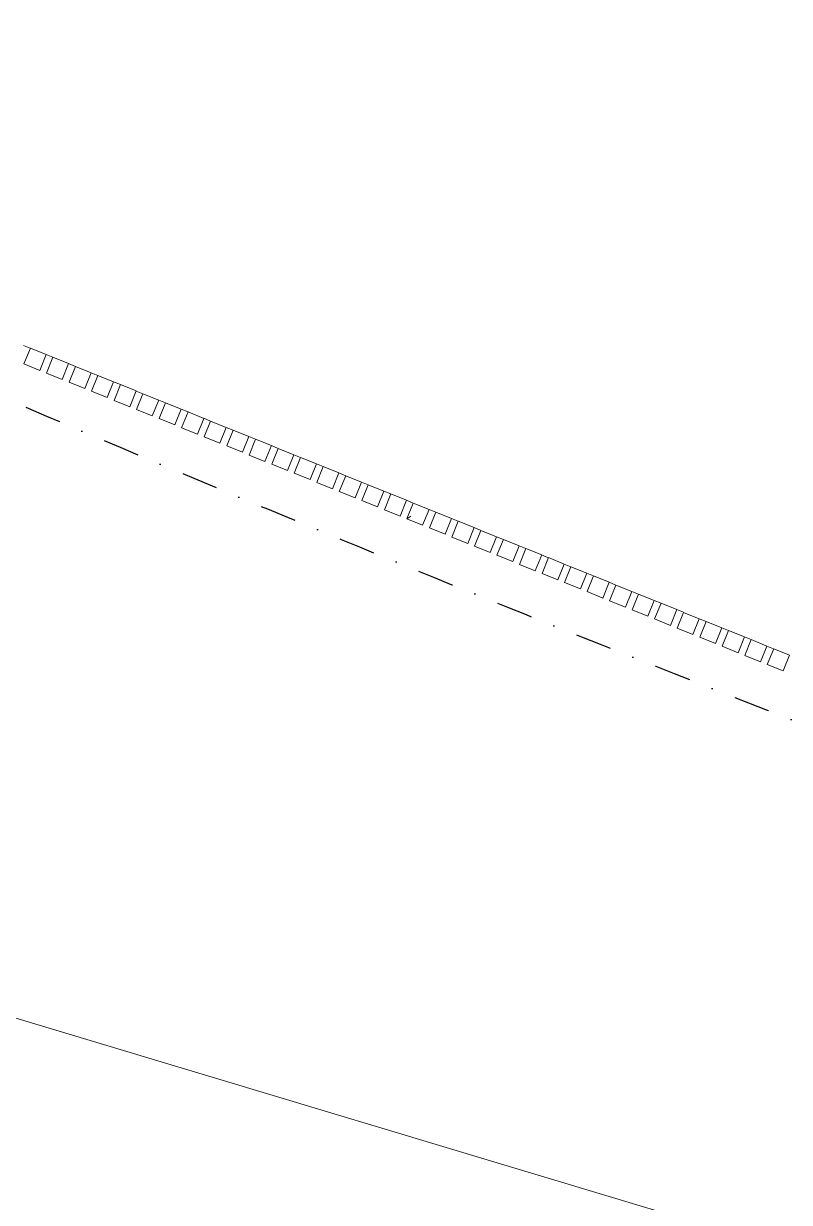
# Model space of a CAD drawing. Header units: millimetres. Extents: x -39027 to 364494, y -35256 to 94895.
# Drawn here: x 197211 to 198787, y 88041 to 90466 of the extents above; entities that cross this region are included whole.
import ezdxf

# ---------------------------------------------------------------- set-up
doc = ezdxf.new("R2010")
doc.units = ezdxf.units.MM
doc.header["$LTSCALE"] = 25
doc.linetypes.add('BG_Dash Dot 3mm', pattern=[7, 3, -2, 0, -2])
for name, color, linetype, lineweight in [('A-DETL-MBND', 4, 'Continuous', 13), ('A-GLAZ-CWMG', 3, 'Continuous', 5), ('C-PROP-LINE', 91, 'BG_Dash Dot 3mm', 25)]:
    doc.layers.add(name, color=color, linetype=linetype, lineweight=lineweight)

# ---------------------------------------------------------------- blocks, each defined once
blk = doc.blocks.new('Rectangular Mullion - 35mm Timber Batten_Black_-V269-PROPOSED ROOF PLAN')
at = {"layer": 'A-DETL-MBND', "lineweight": 5}
for p, q in [((-17.5, -17.5), (-17.5, 17.5)), ((-17.5, 17.5), (17.5, 17.5)), ((17.5, 17.5), (17.5, -17.5)), ((17.5, -17.5), (-17.5, -17.5))]:
    blk.add_line(p, q, dxfattribs=at)
blk = doc.blocks.new('Rectangular Mullion - 35mm Timber Batten_Black_-V270-PROPOSED ROOF PLAN')
at = {"layer": 'A-DETL-MBND', "lineweight": 5}
for p, q in [((-17.5, -17.5), (-17.5, 17.5)), ((-17.5, 17.5), (17.5, 17.5)), ((17.5, 17.5), (17.5, -17.5)), ((17.5, -17.5), (-17.5, -17.5))]:
    blk.add_line(p, q, dxfattribs=at)
blk = doc.blocks.new('Rectangular Mullion - 35mm Timber Batten_Black_-V271-PROPOSED ROOF PLAN')
at = {"layer": 'A-DETL-MBND', "lineweight": 5}
for p, q in [((-17.5, -17.5), (-17.5, 17.5)), ((-17.5, 17.5), (17.5, 17.5)), ((17.5, 17.5), (17.5, -17.5)), ((17.5, -17.5), (-17.5, -17.5))]:
    blk.add_line(p, q, dxfattribs=at)
blk = doc.blocks.new('Rectangular Mullion - 35mm Timber Batten_Black_-V272-PROPOSED ROOF PLAN')
at = {"layer": 'A-DETL-MBND', "lineweight": 5}
for p, q in [((-17.5, -17.5), (-17.5, 17.5)), ((-17.5, 17.5), (17.5, 17.5)), ((17.5, 17.5), (17.5, -17.5)), ((17.5, -17.5), (-17.5, -17.5))]:
    blk.add_line(p, q, dxfattribs=at)
blk = doc.blocks.new('Rectangular Mullion - 35mm Timber Batten_Black_-V273-PROPOSED ROOF PLAN')
at = {"layer": 'A-DETL-MBND', "lineweight": 5}
for p, q in [((-17.5, -17.5), (-17.5, 17.5)), ((-17.5, 17.5), (17.5, 17.5)), ((17.5, 17.5), (17.5, -17.5)), ((17.5, -17.5), (-17.5, -17.5))]:
    blk.add_line(p, q, dxfattribs=at)
blk = doc.blocks.new('Rectangular Mullion - 35mm Timber Batten_Black_-V274-PROPOSED ROOF PLAN')
at = {"layer": 'A-DETL-MBND', "lineweight": 5}
for p, q in [((-17.5, -17.5), (-17.5, 17.5)), ((-17.5, 17.5), (17.5, 17.5)), ((17.5, 17.5), (17.5, -17.5)), ((17.5, -17.5), (-17.5, -17.5))]:
    blk.add_line(p, q, dxfattribs=at)
blk = doc.blocks.new('Rectangular Mullion - 35mm Timber Batten_Black_-V275-PROPOSED ROOF PLAN')
at = {"layer": 'A-DETL-MBND', "lineweight": 5}
for p, q in [((-17.5, -17.5), (-17.5, 17.5)), ((-17.5, 17.5), (17.5, 17.5)), ((17.5, 17.5), (17.5, -17.5)), ((17.5, -17.5), (-17.5, -17.5))]:
    blk.add_line(p, q, dxfattribs=at)
blk = doc.blocks.new('Rectangular Mullion - 35mm Timber Batten_Black_-V276-PROPOSED ROOF PLAN')
at = {"layer": 'A-DETL-MBND', "lineweight": 5}
for p, q in [((-17.5, -17.5), (-17.5, 17.5)), ((-17.5, 17.5), (17.5, 17.5)), ((17.5, 17.5), (17.5, -17.5)), ((17.5, -17.5), (-17.5, -17.5))]:
    blk.add_line(p, q, dxfattribs=at)
blk = doc.blocks.new('Rectangular Mullion - 35mm Timber Batten_Black_-V277-PROPOSED ROOF PLAN')
at = {"layer": 'A-DETL-MBND', "lineweight": 5}
for p, q in [((-17.5, -17.5), (-17.5, 17.5)), ((-17.5, 17.5), (17.5, 17.5)), ((17.5, 17.5), (17.5, -17.5)), ((17.5, -17.5), (-17.5, -17.5))]:
    blk.add_line(p, q, dxfattribs=at)
blk = doc.blocks.new('Rectangular Mullion - 35mm Timber Batten_Black_-V278-PROPOSED ROOF PLAN')
at = {"layer": 'A-DETL-MBND', "lineweight": 5}
for p, q in [((-17.5, -17.5), (-17.5, 17.5)), ((-17.5, 17.5), (17.5, 17.5)), ((17.5, 17.5), (17.5, -17.5)), ((17.5, -17.5), (-17.5, -17.5))]:
    blk.add_line(p, q, dxfattribs=at)
blk = doc.blocks.new('Rectangular Mullion - 35mm Timber Batten_Black_-V279-PROPOSED ROOF PLAN')
at = {"layer": 'A-DETL-MBND', "lineweight": 5}
for p, q in [((-17.5, -17.5), (-17.5, 17.5)), ((-17.5, 17.5), (17.5, 17.5)), ((17.5, 17.5), (17.5, -17.5)), ((17.5, -17.5), (-17.5, -17.5))]:
    blk.add_line(p, q, dxfattribs=at)
blk = doc.blocks.new('Rectangular Mullion - 35mm Timber Batten_Black_-V280-PROPOSED ROOF PLAN')
at = {"layer": 'A-DETL-MBND', "lineweight": 5}
for p, q in [((-17.5, -17.5), (-17.5, 17.5)), ((-17.5, 17.5), (17.5, 17.5)), ((17.5, 17.5), (17.5, -17.5)), ((17.5, -17.5), (-17.5, -17.5))]:
    blk.add_line(p, q, dxfattribs=at)
blk = doc.blocks.new('Rectangular Mullion - 35mm Timber Batten_Black_-V281-PROPOSED ROOF PLAN')
at = {"layer": 'A-DETL-MBND', "lineweight": 5}
for p, q in [((-17.5, -17.5), (-17.5, 17.5)), ((-17.5, 17.5), (17.5, 17.5)), ((17.5, 17.5), (17.5, -17.5)), ((17.5, -17.5), (-17.5, -17.5))]:
    blk.add_line(p, q, dxfattribs=at)
blk = doc.blocks.new('Rectangular Mullion - 35mm Timber Batten_Black_-V282-PROPOSED ROOF PLAN')
at = {"layer": 'A-DETL-MBND', "lineweight": 5}
for p, q in [((-17.5, -17.5), (-17.5, 17.5)), ((-17.5, 17.5), (17.5, 17.5)), ((17.5, 17.5), (17.5, -17.5)), ((17.5, -17.5), (-17.5, -17.5))]:
    blk.add_line(p, q, dxfattribs=at)
blk = doc.blocks.new('Rectangular Mullion - 35mm Timber Batten_Black_-V283-PROPOSED ROOF PLAN')
at = {"layer": 'A-DETL-MBND', "lineweight": 5}
for p, q in [((-17.5, -17.5), (-17.5, 17.5)), ((-17.5, 17.5), (17.5, 17.5)), ((17.5, 17.5), (17.5, -17.5)), ((17.5, -17.5), (-17.5, -17.5))]:
    blk.add_line(p, q, dxfattribs=at)
blk = doc.blocks.new('Rectangular Mullion - 35mm Timber Batten_Black_-V284-PROPOSED ROOF PLAN')
at = {"layer": 'A-DETL-MBND', "lineweight": 5}
for p, q in [((-17.5, -17.5), (-17.5, 17.5)), ((-17.5, 17.5), (17.5, 17.5)), ((17.5, 17.5), (17.5, -17.5)), ((17.5, -17.5), (-17.5, -17.5))]:
    blk.add_line(p, q, dxfattribs=at)
blk = doc.blocks.new('Rectangular Mullion - 35mm Timber Batten_Black_-V285-PROPOSED ROOF PLAN')
at = {"layer": 'A-DETL-MBND', "lineweight": 5}
for p, q in [((-17.5, -17.5), (-17.5, 17.5)), ((-17.5, 17.5), (17.5, 17.5)), ((17.5, 17.5), (17.5, -17.5)), ((17.5, -17.5), (-17.5, -17.5))]:
    blk.add_line(p, q, dxfattribs=at)
blk = doc.blocks.new('Rectangular Mullion - 35mm Timber Batten_Black_-V286-PROPOSED ROOF PLAN')
at = {"layer": 'A-DETL-MBND', "lineweight": 5}
h = blk.add_hatch(dxfattribs=at)
h.set_pattern_fill('FP_114', color=256, style=0, pattern_type=2)
h.set_pattern_definition([(342.749, (40916.39, 12533.75), (-10691.93428, 3408.48681), [122.343, -12111.918]), (326.675, (41033.23, 12497.46), (3605.7621, -2132.3304), [155.42, -5025.186]), (292.985, (41163.1, 12412.1), (941.92, -380.847), [114.947, -1321.893]), (291.137, (41207.976, 12306.26), (7560.449994, -19427.284634), [222.826, -22059.793]), (324.99, (41288.33, 12098.424), (-7628.16309, 5436.25745), [135.552, -13419.579]), (337.985, (41399.4, 12020.7), (1322.766, 561.072), [254, -762]), (347.447, (41634.83, 11925.44), (-5017.8325, 1288.417), [123.6, -6056.485]), (343.696, (40813.56, 12279.43), (-8801.3738, 2679.70067), [102.107, -10108.567]), (337.985, (40911.6, 12250.8), (1322.766, 561.072), [152.4, -863.6]), (309.684, (41052.85, 12193.636), (8181.89994, -9752.98374), [150.01, -14851.05]), (285.86, (41148.64, 12078.19), (-1692.01002, 6281.6876), [231.684, -11352.499]), (298.696, (41211.954, 11855.33), (3872.74174, -6926.0012), [144.401, -14295.673]), (331.645, (41281.29, 11728.66), (7261.09284, -3791.19558), [184.006, -9016.265]), (349.874, (41443.22, 11641.27), (-14311.02379, 2609.0373), [197.272, -19529.88]), (344.695, (40695.497, 11987.434), (8889.46097, -2371.17666), [173.911, -17217.207]), (334.618, (40863.24, 11941.53), (14740.94124, -6927.80272), [173.019, -17128.838]), (304.295, (41019.56, 11867.36), (-1037.397, 2021.1605), [183.162, -3480.078]), (290.495, (41122.76, 11716.046), (5346.68902, -14125.91575), [165.393, -16373.889]), (323.054, (41180.67, 11561.12), (9297.29536, -6910.3957), [157.726, -15614.836]), (337.985, (41306.7, 11466.3), (1322.766, 561.072), [121.92, -894.08]), (350.98, (41419.755, 11420.62), (9262.8548, -1393.3012), [135.552, -13419.579]), (337.985, (41273.1, 12575.8), (1322.766, 561.072), [3.353, -1012.647]), (114.833, (41347.87, 12381.204), (8712.974236, -18938.423174), [222.826, -22059.793]), (131.42, (40873.44, 11641.5), (-1242.518, 721.5684), [90.874, -2180.97]), (149.855, (40813.32, 11709.65), (-5414.9868, 2978.4874), [143.684, -7040.52]), (181.184, (40689.07, 11781.81), (-5465.77656, -246.4002), [77.377, -7660.25]), (311.42, (41347.87, 12381.2), (1242.518, -721.5684), [113.592, -2158.253]), (331.275, (41423.02, 12296.023), (-8039.35949, 4473.66674), [173.911, -17217.207]), (348.11, (41575.528, 12212.44), (17169.906134, -3578.632855), [288.98, -28609.032]), (348.29, (40958.28, 12637.36), (6069.25286, -1165.18107), [113.592, -11245.633]), (322.461, (41069.51, 12614.303), (-9152.309654, 7101.30382), [189.804, -18790.642]), (295.106, (41220.013, 12498.655), (-7578.448156, 16299.18031), [194.107, -19216.546]), (303.29, (41302.37, 12322.886), (6860.71724, -10331.34561), [160.644, -15903.726]), (328.523, (41390.54, 12188.6), (4503.1958, -2561.22794), [185.403, -5994.684]), (344.567, (41548.665, 12091.793), (-16753.66257, 4665.381766), [265.913, -26325.352]), (346.115, (40863.07, 12401.88), (-5963.3982, 1622.14405), [143.684, -7040.52]), (326.675, (41002.56, 12367.4), (3605.7621, -2132.3304), [155.42, -5025.186]), (295.475, (41132.42, 12282.01), (-6440.058535, 13662.145705), [165.393, -16373.889]), (292.985, (41203.56, 12132.7), (941.92, -380.847), [186.79, -1250.052]), (320.631, (41276.495, 11960.74), (-10644.674255, 8812.39278), [170.313, -16860.951]), (341.351, (41408.16, 11852.71), (-15413.35559, 5264.814195), [173.019, -17128.838]), (355.088, (41572.094, 11797.384), (10574.52922, -833.81564), [138.191, -13680.903]), (346.731, (40767.86, 12166.4), (7009.7353, -1573.6634), [133.633, -13229.76]), (323.054, (40897.925, 12135.73), (9297.29536, -6910.3957), [157.726, -15614.836]), (305.98, (41023.98, 12040.92), (-3392.78665, 4856.5112), [191.699, -9393.227]), (288.086, (41136.6, 11885.795), (-5332.36425, 16459.65141), [252.369, -24984.547]), (322.04, (41214.95, 11645.9), (-3215.15843, 2685.35073), [147.932, -7248.66]), (343.994, (41331.58, 11554.9), (9829.364885, -2764.31528), [194.107, -19216.546]), (1.184, (41518.16, 11501.38), (5465.77656, 246.4002), [77.377, -7660.25]), (347.447, (40653.6, 11883.82), (-5017.8325, 1288.417), [123.6, -6056.485]), (327.977, (40774.25, 11856.96), (9661.83155, -5973.358725), [175.389, -17363.491]), (300.58, (40922.95, 11763.96), (8518.312754, -14321.843463), [217.433, -21525.916]), (308.93, (41414.42, 12518.68), (5223.5357, -6309.62158), [104.603, -10355.757]), (327.201, (41480.146, 12437.31), (-13876.72194, 8999.13405), [217.196, -21502.404]), (345.11, (41662.71, 12319.66), (-6909.51565, 1967.58737), [245.738, -7945.516])])
h.paths.add_polyline_path([(17.5, 17.5), (17.5, -17.5), (-17.5, -17.5), (-17.5, 17.5)], flags=0)
for p, q in [((-17.5, -17.5), (-17.5, 17.5)), ((-17.5, 17.5), (17.5, 17.5)), ((17.5, 17.5), (17.5, -17.5)), ((17.5, -17.5), (-17.5, -17.5))]:
    blk.add_line(p, q, dxfattribs=at)
blk = doc.blocks.new('Rectangular Mullion - 35mm Timber Batten_Black_-V287-PROPOSED ROOF PLAN')
at = {"layer": 'A-DETL-MBND', "lineweight": 5}
for p, q in [((-17.5, -17.5), (-17.5, 17.5)), ((-17.5, 17.5), (17.5, 17.5)), ((17.5, 17.5), (17.5, -17.5)), ((17.5, -17.5), (-17.5, -17.5))]:
    blk.add_line(p, q, dxfattribs=at)
blk = doc.blocks.new('Rectangular Mullion - 35mm Timber Batten_Black_-V288-PROPOSED ROOF PLAN')
at = {"layer": 'A-DETL-MBND', "lineweight": 5}
for p, q in [((-17.5, -17.5), (-17.5, 17.5)), ((-17.5, 17.5), (17.5, 17.5)), ((17.5, 17.5), (17.5, -17.5)), ((17.5, -17.5), (-17.5, -17.5))]:
    blk.add_line(p, q, dxfattribs=at)
blk = doc.blocks.new('Rectangular Mullion - 35mm Timber Batten_Black_-V289-PROPOSED ROOF PLAN')
at = {"layer": 'A-DETL-MBND', "lineweight": 5}
h = blk.add_hatch(dxfattribs=at)
h.set_pattern_fill('FP_115', color=256, style=0, pattern_type=2)
h.set_pattern_definition([(342.749, (40766.39, 12533.75), (-10691.93428, 3408.48681), [122.343, -12111.918]), (326.675, (40883.23, 12497.46), (3605.7621, -2132.3304), [155.42, -5025.186]), (292.985, (41013.1, 12412.1), (941.92, -380.847), [114.947, -1321.893]), (291.137, (41057.976, 12306.26), (7560.449994, -19427.284634), [222.826, -22059.793]), (324.99, (41138.33, 12098.424), (-7628.16309, 5436.25745), [135.552, -13419.579]), (337.985, (41249.4, 12020.7), (1322.766, 561.072), [254, -762]), (347.447, (41484.83, 11925.44), (-5017.8325, 1288.417), [123.6, -6056.485]), (343.696, (40663.56, 12279.43), (-8801.3738, 2679.70067), [102.107, -10108.567]), (337.985, (40761.6, 12250.8), (1322.766, 561.072), [152.4, -863.6]), (309.684, (40902.85, 12193.636), (8181.89994, -9752.98374), [150.01, -14851.05]), (285.86, (40998.64, 12078.19), (-1692.01002, 6281.6876), [231.684, -11352.499]), (298.696, (41061.954, 11855.33), (3872.74174, -6926.0012), [144.401, -14295.673]), (331.645, (41131.29, 11728.66), (7261.09284, -3791.19558), [184.006, -9016.265]), (349.874, (41293.22, 11641.27), (-14311.02379, 2609.0373), [197.272, -19529.88]), (344.695, (40545.497, 11987.434), (8889.46097, -2371.17666), [173.911, -17217.207]), (334.618, (40713.24, 11941.53), (14740.94124, -6927.80272), [173.019, -17128.838]), (304.295, (40869.56, 11867.36), (-1037.397, 2021.1605), [183.162, -3480.078]), (290.495, (40972.76, 11716.046), (5346.68902, -14125.91575), [165.393, -16373.889]), (323.054, (41030.67, 11561.12), (9297.29536, -6910.3957), [157.726, -15614.836]), (337.985, (41156.7, 11466.3), (1322.766, 561.072), [121.92, -894.08]), (350.98, (41269.755, 11420.62), (9262.8548, -1393.3012), [135.552, -13419.579]), (337.985, (41123.1, 12575.8), (1322.766, 561.072), [3.353, -1012.647]), (114.833, (41197.87, 12381.204), (8712.974236, -18938.423174), [222.826, -22059.793]), (131.42, (40723.44, 11641.5), (-1242.518, 721.5684), [90.874, -2180.97]), (149.855, (40663.32, 11709.65), (-5414.9868, 2978.4874), [143.684, -7040.52]), (181.184, (40539.07, 11781.81), (-5465.77656, -246.4002), [77.377, -7660.25]), (311.42, (41197.87, 12381.2), (1242.518, -721.5684), [113.592, -2158.253]), (331.275, (41273.02, 12296.023), (-8039.35949, 4473.66674), [173.911, -17217.207]), (348.11, (41425.528, 12212.44), (17169.906134, -3578.632855), [288.98, -28609.032]), (348.29, (40808.28, 12637.36), (6069.25286, -1165.18107), [113.592, -11245.633]), (322.461, (40919.51, 12614.303), (-9152.309654, 7101.30382), [189.804, -18790.642]), (295.106, (41070.013, 12498.655), (-7578.448156, 16299.18031), [194.107, -19216.546]), (303.29, (41152.37, 12322.886), (6860.71724, -10331.34561), [160.644, -15903.726]), (328.523, (41240.54, 12188.6), (4503.1958, -2561.22794), [185.403, -5994.684]), (344.567, (41398.665, 12091.793), (-16753.66257, 4665.381766), [265.913, -26325.352]), (346.115, (40713.07, 12401.88), (-5963.3982, 1622.14405), [143.684, -7040.52]), (326.675, (40852.56, 12367.4), (3605.7621, -2132.3304), [155.42, -5025.186]), (295.475, (40982.42, 12282.01), (-6440.058535, 13662.145705), [165.393, -16373.889]), (292.985, (41053.56, 12132.7), (941.92, -380.847), [186.79, -1250.052]), (320.631, (41126.495, 11960.74), (-10644.674255, 8812.39278), [170.313, -16860.951]), (341.351, (41258.16, 11852.71), (-15413.35559, 5264.814195), [173.019, -17128.838]), (355.088, (41422.094, 11797.384), (10574.52922, -833.81564), [138.191, -13680.903]), (346.731, (40617.86, 12166.4), (7009.7353, -1573.6634), [133.633, -13229.76]), (323.054, (40747.925, 12135.73), (9297.29536, -6910.3957), [157.726, -15614.836]), (305.98, (40873.98, 12040.92), (-3392.78665, 4856.5112), [191.699, -9393.227]), (288.086, (40986.6, 11885.795), (-5332.36425, 16459.65141), [252.369, -24984.547]), (322.04, (41064.95, 11645.9), (-3215.15843, 2685.35073), [147.932, -7248.66]), (343.994, (41181.58, 11554.9), (9829.364885, -2764.31528), [194.107, -19216.546]), (1.184, (41368.16, 11501.38), (5465.77656, 246.4002), [77.377, -7660.25]), (347.447, (40503.6, 11883.82), (-5017.8325, 1288.417), [123.6, -6056.485]), (327.977, (40624.25, 11856.96), (9661.83155, -5973.358725), [175.389, -17363.491]), (300.58, (40772.95, 11763.96), (8518.312754, -14321.843463), [217.433, -21525.916]), (308.93, (41264.42, 12518.68), (5223.5357, -6309.62158), [104.603, -10355.757]), (327.201, (41330.146, 12437.31), (-13876.72194, 8999.13405), [217.196, -21502.404]), (345.11, (41512.71, 12319.66), (-6909.51565, 1967.58737), [245.738, -7945.516])])
h.paths.add_polyline_path([(17.5, 17.5), (17.5, -17.5), (-17.5, -17.5), (-17.5, 17.5)], flags=0)
for p, q in [((-17.5, -17.5), (-17.5, 17.5)), ((-17.5, 17.5), (17.5, 17.5)), ((17.5, 17.5), (17.5, -17.5)), ((17.5, -17.5), (-17.5, -17.5))]:
    blk.add_line(p, q, dxfattribs=at)
blk = doc.blocks.new('Rectangular Mullion - 35mm Timber Batten_Black_-V290-PROPOSED ROOF PLAN')
at = {"layer": 'A-DETL-MBND', "lineweight": 5}
for p, q in [((-17.5, -17.5), (-17.5, 17.5)), ((-17.5, 17.5), (17.5, 17.5)), ((17.5, 17.5), (17.5, -17.5)), ((17.5, -17.5), (-17.5, -17.5))]:
    blk.add_line(p, q, dxfattribs=at)
blk = doc.blocks.new('Rectangular Mullion - 35mm Timber Batten_Black_-V291-PROPOSED ROOF PLAN')
at = {"layer": 'A-DETL-MBND', "lineweight": 5}
for p, q in [((-17.5, -17.5), (-17.5, 17.5)), ((-17.5, 17.5), (17.5, 17.5)), ((17.5, 17.5), (17.5, -17.5)), ((17.5, -17.5), (-17.5, -17.5))]:
    blk.add_line(p, q, dxfattribs=at)
blk = doc.blocks.new('Rectangular Mullion - 35mm Timber Batten_Black_-V292-PROPOSED ROOF PLAN')
at = {"layer": 'A-DETL-MBND', "lineweight": 5}
for p, q in [((-17.5, -17.5), (-17.5, 17.5)), ((-17.5, 17.5), (17.5, 17.5)), ((17.5, 17.5), (17.5, -17.5)), ((17.5, -17.5), (-17.5, -17.5))]:
    blk.add_line(p, q, dxfattribs=at)
blk = doc.blocks.new('Rectangular Mullion - 35mm Timber Batten_Black_-V293-PROPOSED ROOF PLAN')
at = {"layer": 'A-DETL-MBND', "lineweight": 5}
for p, q in [((-17.5, -17.5), (-17.5, 17.5)), ((-17.5, 17.5), (17.5, 17.5)), ((17.5, 17.5), (17.5, -17.5)), ((17.5, -17.5), (-17.5, -17.5))]:
    blk.add_line(p, q, dxfattribs=at)
blk = doc.blocks.new('Rectangular Mullion - 35mm Timber Batten_Black_-V294-PROPOSED ROOF PLAN')
at = {"layer": 'A-DETL-MBND', "lineweight": 5}
h = blk.add_hatch(dxfattribs=at)
h.set_pattern_fill('FP_117', color=256, style=0, pattern_type=2)
h.set_pattern_definition([(342.749, (40516.39, 12533.75), (-10691.93428, 3408.48681), [122.343, -12111.918]), (326.675, (40633.23, 12497.46), (3605.7621, -2132.3304), [155.42, -5025.186]), (292.985, (40763.1, 12412.1), (941.92, -380.847), [114.947, -1321.893]), (291.137, (40807.976, 12306.26), (7560.449994, -19427.284634), [222.826, -22059.793]), (324.99, (40888.33, 12098.424), (-7628.16309, 5436.25745), [135.552, -13419.579]), (337.985, (40999.4, 12020.7), (1322.766, 561.072), [254, -762]), (347.447, (41234.83, 11925.44), (-5017.8325, 1288.417), [123.6, -6056.485]), (343.696, (40413.56, 12279.43), (-8801.3738, 2679.70067), [102.107, -10108.567]), (337.985, (40511.6, 12250.8), (1322.766, 561.072), [152.4, -863.6]), (309.684, (40652.85, 12193.636), (8181.89994, -9752.98374), [150.01, -14851.05]), (285.86, (40748.64, 12078.19), (-1692.01002, 6281.6876), [231.684, -11352.499]), (298.696, (40811.954, 11855.33), (3872.74174, -6926.0012), [144.401, -14295.673]), (331.645, (40881.29, 11728.66), (7261.09284, -3791.19558), [184.006, -9016.265]), (349.874, (41043.22, 11641.27), (-14311.02379, 2609.0373), [197.272, -19529.88]), (344.695, (40295.497, 11987.434), (8889.46097, -2371.17666), [173.911, -17217.207]), (334.618, (40463.24, 11941.53), (14740.94124, -6927.80272), [173.019, -17128.838]), (304.295, (40619.56, 11867.36), (-1037.397, 2021.1605), [183.162, -3480.078]), (290.495, (40722.76, 11716.046), (5346.68902, -14125.91575), [165.393, -16373.889]), (323.054, (40780.67, 11561.12), (9297.29536, -6910.3957), [157.726, -15614.836]), (337.985, (40906.7, 11466.3), (1322.766, 561.072), [121.92, -894.08]), (350.98, (41019.755, 11420.62), (9262.8548, -1393.3012), [135.552, -13419.579]), (337.985, (40873.1, 12575.8), (1322.766, 561.072), [3.353, -1012.647]), (114.833, (40947.87, 12381.204), (8712.974236, -18938.423174), [222.826, -22059.793]), (131.42, (40473.44, 11641.5), (-1242.518, 721.5684), [90.874, -2180.97]), (149.855, (40413.32, 11709.65), (-5414.9868, 2978.4874), [143.684, -7040.52]), (181.184, (40289.07, 11781.81), (-5465.77656, -246.4002), [77.377, -7660.25]), (311.42, (40947.87, 12381.2), (1242.518, -721.5684), [113.592, -2158.253]), (331.275, (41023.02, 12296.023), (-8039.35949, 4473.66674), [173.911, -17217.207]), (348.11, (41175.528, 12212.44), (17169.906134, -3578.632855), [288.98, -28609.032]), (348.29, (40558.28, 12637.36), (6069.25286, -1165.18107), [113.592, -11245.633]), (322.461, (40669.51, 12614.303), (-9152.309654, 7101.30382), [189.804, -18790.642]), (295.106, (40820.013, 12498.655), (-7578.448156, 16299.18031), [194.107, -19216.546]), (303.29, (40902.37, 12322.886), (6860.71724, -10331.34561), [160.644, -15903.726]), (328.523, (40990.54, 12188.6), (4503.1958, -2561.22794), [185.403, -5994.684]), (344.567, (41148.665, 12091.793), (-16753.66257, 4665.381766), [265.913, -26325.352]), (346.115, (40463.07, 12401.88), (-5963.3982, 1622.14405), [143.684, -7040.52]), (326.675, (40602.56, 12367.4), (3605.7621, -2132.3304), [155.42, -5025.186]), (295.475, (40732.42, 12282.01), (-6440.058535, 13662.145705), [165.393, -16373.889]), (292.985, (40803.56, 12132.7), (941.92, -380.847), [186.79, -1250.052]), (320.631, (40876.495, 11960.74), (-10644.674255, 8812.39278), [170.313, -16860.951]), (341.351, (41008.16, 11852.71), (-15413.35559, 5264.814195), [173.019, -17128.838]), (355.088, (41172.094, 11797.384), (10574.52922, -833.81564), [138.191, -13680.903]), (346.731, (40367.86, 12166.4), (7009.7353, -1573.6634), [133.633, -13229.76]), (323.054, (40497.925, 12135.73), (9297.29536, -6910.3957), [157.726, -15614.836]), (305.98, (40623.98, 12040.92), (-3392.78665, 4856.5112), [191.699, -9393.227]), (288.086, (40736.6, 11885.795), (-5332.36425, 16459.65141), [252.369, -24984.547]), (322.04, (40814.95, 11645.9), (-3215.15843, 2685.35073), [147.932, -7248.66]), (343.994, (40931.58, 11554.9), (9829.364885, -2764.31528), [194.107, -19216.546]), (1.184, (41118.16, 11501.38), (5465.77656, 246.4002), [77.377, -7660.25]), (347.447, (40253.6, 11883.82), (-5017.8325, 1288.417), [123.6, -6056.485]), (327.977, (40374.25, 11856.96), (9661.83155, -5973.358725), [175.389, -17363.491]), (300.58, (40522.95, 11763.96), (8518.312754, -14321.843463), [217.433, -21525.916]), (308.93, (41014.42, 12518.68), (5223.5357, -6309.62158), [104.603, -10355.757]), (327.201, (41080.146, 12437.31), (-13876.72194, 8999.13405), [217.196, -21502.404]), (345.11, (41262.71, 12319.66), (-6909.51565, 1967.58737), [245.738, -7945.516])])
h.paths.add_polyline_path([(17.5, 17.5), (17.5, -17.5), (-17.5, -17.5), (-17.5, 17.5)], flags=0)
for p, q in [((-17.5, -17.5), (-17.5, 17.5)), ((-17.5, 17.5), (17.5, 17.5)), ((17.5, 17.5), (17.5, -17.5)), ((17.5, -17.5), (-17.5, -17.5))]:
    blk.add_line(p, q, dxfattribs=at)
blk = doc.blocks.new('Rectangular Mullion - 35mm Timber Batten_Black_-V295-PROPOSED ROOF PLAN')
at = {"layer": 'A-DETL-MBND', "lineweight": 5}
for p, q in [((-17.5, -17.5), (-17.5, 17.5)), ((-17.5, 17.5), (17.5, 17.5)), ((17.5, 17.5), (17.5, -17.5)), ((17.5, -17.5), (-17.5, -17.5))]:
    blk.add_line(p, q, dxfattribs=at)
blk = doc.blocks.new('Rectangular Mullion - 35mm Timber Batten_Black_-V296-PROPOSED ROOF PLAN')
at = {"layer": 'A-DETL-MBND', "lineweight": 5}
for p, q in [((-17.5, -17.5), (-17.5, 17.5)), ((-17.5, 17.5), (17.5, 17.5)), ((17.5, 17.5), (17.5, -17.5)), ((17.5, -17.5), (-17.5, -17.5))]:
    blk.add_line(p, q, dxfattribs=at)
blk = doc.blocks.new('Rectangular Mullion - 35mm Timber Batten_Black_-V297-PROPOSED ROOF PLAN')
at = {"layer": 'A-DETL-MBND', "lineweight": 5}
for p, q in [((-17.5, -17.5), (-17.5, 17.5)), ((-17.5, 17.5), (17.5, 17.5)), ((17.5, 17.5), (17.5, -17.5)), ((17.5, -17.5), (-17.5, -17.5))]:
    blk.add_line(p, q, dxfattribs=at)
blk = doc.blocks.new('Rectangular Mullion - 35mm Timber Batten_Black_-V298-PROPOSED ROOF PLAN')
at = {"layer": 'A-DETL-MBND', "lineweight": 5}
h = blk.add_hatch(dxfattribs=at)
h.set_pattern_fill('FP_119', color=256, style=0, pattern_type=2)
h.set_pattern_definition([(342.749, (40316.39, 12533.75), (-10691.93428, 3408.48681), [122.343, -12111.918]), (326.675, (40433.23, 12497.46), (3605.7621, -2132.3304), [155.42, -5025.186]), (292.985, (40563.1, 12412.1), (941.92, -380.847), [114.947, -1321.893]), (291.137, (40607.976, 12306.26), (7560.449994, -19427.284634), [222.826, -22059.793]), (324.99, (40688.33, 12098.424), (-7628.16309, 5436.25745), [135.552, -13419.579]), (337.985, (40799.4, 12020.7), (1322.766, 561.072), [254, -762]), (347.447, (41034.83, 11925.44), (-5017.8325, 1288.417), [123.6, -6056.485]), (343.696, (40213.56, 12279.43), (-8801.3738, 2679.70067), [102.107, -10108.567]), (337.985, (40311.6, 12250.8), (1322.766, 561.072), [152.4, -863.6]), (309.684, (40452.85, 12193.636), (8181.89994, -9752.98374), [150.01, -14851.05]), (285.86, (40548.64, 12078.19), (-1692.01002, 6281.6876), [231.684, -11352.499]), (298.696, (40611.954, 11855.33), (3872.74174, -6926.0012), [144.401, -14295.673]), (331.645, (40681.29, 11728.66), (7261.09284, -3791.19558), [184.006, -9016.265]), (349.874, (40843.22, 11641.27), (-14311.02379, 2609.0373), [197.272, -19529.88]), (344.695, (40095.497, 11987.434), (8889.46097, -2371.17666), [173.911, -17217.207]), (334.618, (40263.24, 11941.53), (14740.94124, -6927.80272), [173.019, -17128.838]), (304.295, (40419.56, 11867.36), (-1037.397, 2021.1605), [183.162, -3480.078]), (290.495, (40522.76, 11716.046), (5346.68902, -14125.91575), [165.393, -16373.889]), (323.054, (40580.67, 11561.12), (9297.29536, -6910.3957), [157.726, -15614.836]), (337.985, (40706.7, 11466.3), (1322.766, 561.072), [121.92, -894.08]), (350.98, (40819.755, 11420.62), (9262.8548, -1393.3012), [135.552, -13419.579]), (337.985, (40673.1, 12575.8), (1322.766, 561.072), [3.353, -1012.647]), (114.833, (40747.87, 12381.204), (8712.974236, -18938.423174), [222.826, -22059.793]), (131.42, (40273.44, 11641.5), (-1242.518, 721.5684), [90.874, -2180.97]), (149.855, (40213.32, 11709.65), (-5414.9868, 2978.4874), [143.684, -7040.52]), (181.184, (40089.07, 11781.81), (-5465.77656, -246.4002), [77.377, -7660.25]), (311.42, (40747.87, 12381.2), (1242.518, -721.5684), [113.592, -2158.253]), (331.275, (40823.02, 12296.023), (-8039.35949, 4473.66674), [173.911, -17217.207]), (348.11, (40975.528, 12212.44), (17169.906134, -3578.632855), [288.98, -28609.032]), (348.29, (40358.28, 12637.36), (6069.25286, -1165.18107), [113.592, -11245.633]), (322.461, (40469.51, 12614.303), (-9152.309654, 7101.30382), [189.804, -18790.642]), (295.106, (40620.013, 12498.655), (-7578.448156, 16299.18031), [194.107, -19216.546]), (303.29, (40702.37, 12322.886), (6860.71724, -10331.34561), [160.644, -15903.726]), (328.523, (40790.54, 12188.6), (4503.1958, -2561.22794), [185.403, -5994.684]), (344.567, (40948.665, 12091.793), (-16753.66257, 4665.381766), [265.913, -26325.352]), (346.115, (40263.07, 12401.88), (-5963.3982, 1622.14405), [143.684, -7040.52]), (326.675, (40402.56, 12367.4), (3605.7621, -2132.3304), [155.42, -5025.186]), (295.475, (40532.42, 12282.01), (-6440.058535, 13662.145705), [165.393, -16373.889]), (292.985, (40603.56, 12132.7), (941.92, -380.847), [186.79, -1250.052]), (320.631, (40676.495, 11960.74), (-10644.674255, 8812.39278), [170.313, -16860.951]), (341.351, (40808.16, 11852.71), (-15413.35559, 5264.814195), [173.019, -17128.838]), (355.088, (40972.094, 11797.384), (10574.52922, -833.81564), [138.191, -13680.903]), (346.731, (40167.86, 12166.4), (7009.7353, -1573.6634), [133.633, -13229.76]), (323.054, (40297.925, 12135.73), (9297.29536, -6910.3957), [157.726, -15614.836]), (305.98, (40423.98, 12040.92), (-3392.78665, 4856.5112), [191.699, -9393.227]), (288.086, (40536.6, 11885.795), (-5332.36425, 16459.65141), [252.369, -24984.547]), (322.04, (40614.95, 11645.9), (-3215.15843, 2685.35073), [147.932, -7248.66]), (343.994, (40731.58, 11554.9), (9829.364885, -2764.31528), [194.107, -19216.546]), (1.184, (40918.16, 11501.38), (5465.77656, 246.4002), [77.377, -7660.25]), (347.447, (40053.6, 11883.82), (-5017.8325, 1288.417), [123.6, -6056.485]), (327.977, (40174.25, 11856.96), (9661.83155, -5973.358725), [175.389, -17363.491]), (300.58, (40322.95, 11763.96), (8518.312754, -14321.843463), [217.433, -21525.916]), (308.93, (40814.42, 12518.68), (5223.5357, -6309.62158), [104.603, -10355.757]), (327.201, (40880.146, 12437.31), (-13876.72194, 8999.13405), [217.196, -21502.404]), (345.11, (41062.71, 12319.66), (-6909.51565, 1967.58737), [245.738, -7945.516])])
h.paths.add_polyline_path([(17.5, 17.5), (17.5, -17.5), (-17.5, -17.5), (-17.5, 17.5)], flags=0)
for p, q in [((-17.5, -17.5), (-17.5, 17.5)), ((-17.5, 17.5), (17.5, 17.5)), ((17.5, 17.5), (17.5, -17.5)), ((17.5, -17.5), (-17.5, -17.5))]:
    blk.add_line(p, q, dxfattribs=at)
blk = doc.blocks.new('Rectangular Mullion - 35mm Timber Batten_Black_-V299-PROPOSED ROOF PLAN')
at = {"layer": 'A-DETL-MBND', "lineweight": 5}
for p, q in [((-17.5, -17.5), (-17.5, 17.5)), ((-17.5, 17.5), (17.5, 17.5)), ((17.5, 17.5), (17.5, -17.5)), ((17.5, -17.5), (-17.5, -17.5))]:
    blk.add_line(p, q, dxfattribs=at)
blk = doc.blocks.new('Rectangular Mullion - 35mm Timber Batten_Black_-V300-PROPOSED ROOF PLAN')
at = {"layer": 'A-DETL-MBND', "lineweight": 5}
for p, q in [((-17.5, -17.5), (-17.5, 17.5)), ((-17.5, 17.5), (17.5, 17.5)), ((17.5, 17.5), (17.5, -17.5)), ((17.5, -17.5), (-17.5, -17.5))]:
    blk.add_line(p, q, dxfattribs=at)
blk = doc.blocks.new('Rectangular Mullion - 35mm Timber Batten_Black_-V301-PROPOSED ROOF PLAN')
at = {"layer": 'A-DETL-MBND', "lineweight": 5}
for p, q in [((-17.5, -17.5), (-17.5, 17.5)), ((-17.5, 17.5), (17.5, 17.5)), ((17.5, 17.5), (17.5, -17.5)), ((17.5, -17.5), (-17.5, -17.5))]:
    blk.add_line(p, q, dxfattribs=at)
blk = doc.blocks.new('Rectangular Mullion - 35mm Timber Batten_Black_-V302-PROPOSED ROOF PLAN')
at = {"layer": 'A-DETL-MBND', "lineweight": 5}
for p, q in [((-17.5, -17.5), (-17.5, 17.5)), ((-17.5, 17.5), (17.5, 17.5)), ((17.5, 17.5), (17.5, -17.5)), ((17.5, -17.5), (-17.5, -17.5))]:
    blk.add_line(p, q, dxfattribs=at)
blk = doc.blocks.new('Family - ___-1009153-PROPOSED ROOF PLAN')
at = {"layer": 'C-PROP-LINE'}
blk.add_arc((14652.7, 63546.4), 51820, 244.73825, 256.36333, dxfattribs=at)

msp = doc.modelspace()

# ---------------------------------------------------------------- linework, layer by layer
at = {"layer": 'A-DETL-MBND', "lineweight": 5}
for p, q in [((197224.9, 89798.5), (197211, 89804.2)), ((197271.3, 89779.8), (197257.4, 89785.4)), ((197317.6, 89761), (197303.7, 89766.7)), ((197364, 89742.3), (197350.1, 89747.9)), ((197410.3, 89723.6), (197396.4, 89729.2)), ((197456.7, 89704.8), (197442.8, 89710.4)), ((197503, 89686.1), (197489.1, 89691.7)), ((197549.4, 89667.3), (197535.5, 89673)), ((197595.7, 89648.6), (197581.8, 89654.2)), ((197642.1, 89629.8), (197628.2, 89635.5)), ((197688.4, 89611.1), (197674.5, 89616.7)), ((197734.8, 89592.4), (197720.9, 89598)), ((197781.2, 89573.6), (197767.3, 89579.2)), ((197827.5, 89554.9), (197813.6, 89560.5)), ((197873.9, 89536.1), (197860, 89541.8)), ((197920.2, 89517.4), (197906.3, 89523)), ((197966.6, 89498.6), (197952.7, 89504.3)), ((198012.9, 89479.9), (197999, 89485.5)), ((198059.3, 89461.2), (198045.4, 89466.8)), ((198105.6, 89442.4), (198091.7, 89448)), ((198152, 89423.7), (198138.1, 89429.3)), ((198198.3, 89404.9), (198184.4, 89410.6)), ((198244.7, 89386.2), (198230.8, 89391.8)), ((198291.1, 89367.4), (198277.1, 89373.1)), ((198337.4, 89348.7), (198323.5, 89354.3)), ((198383.8, 89330), (198369.9, 89335.6)), ((198430.1, 89311.2), (198416.2, 89316.8)), ((198476.5, 89292.5), (198462.6, 89298.1)), ((198522.8, 89273.7), (198508.9, 89279.4)), ((198569.2, 89255), (198555.3, 89260.6)), ((198615.5, 89236.3), (198601.6, 89241.9)), ((198661.9, 89217.5), (198648, 89223.1)), ((198708.2, 89198.8), (198694.3, 89204.4)), ((198754.6, 89180), (198740.7, 89185.6)), ((196161.8, 88729.7), (198771, 87946.8))]:
    msp.add_line(p, q, dxfattribs=at)

# ---------------------------------------------------------------- block references
at = {"layer": 'A-GLAZ-CWMG', "lineweight": 5, "extrusion": (0, 0, -1), "rotation": 202.0150672995229}
for name, p in [('Rectangular Mullion - 35mm Timber Batten_Black_-V269-PROPOSED ROOF PLAN', (-197234.6, 89775.7)), ('Rectangular Mullion - 35mm Timber Batten_Black_-V270-PROPOSED ROOF PLAN', (-197280.9, 89757)), ('Rectangular Mullion - 35mm Timber Batten_Black_-V271-PROPOSED ROOF PLAN', (-197327.3, 89738.3)), ('Rectangular Mullion - 35mm Timber Batten_Black_-V272-PROPOSED ROOF PLAN', (-197373.6, 89719.5)), ('Rectangular Mullion - 35mm Timber Batten_Black_-V273-PROPOSED ROOF PLAN', (-197420, 89700.8)), ('Rectangular Mullion - 35mm Timber Batten_Black_-V274-PROPOSED ROOF PLAN', (-197466.3, 89682)), ('Rectangular Mullion - 35mm Timber Batten_Black_-V275-PROPOSED ROOF PLAN', (-197512.7, 89663.3)), ('Rectangular Mullion - 35mm Timber Batten_Black_-V276-PROPOSED ROOF PLAN', (-197559.1, 89644.5)), ('Rectangular Mullion - 35mm Timber Batten_Black_-V277-PROPOSED ROOF PLAN', (-197605.4, 89625.8)), ('Rectangular Mullion - 35mm Timber Batten_Black_-V278-PROPOSED ROOF PLAN', (-197651.8, 89607.1)), ('Rectangular Mullion - 35mm Timber Batten_Black_-V279-PROPOSED ROOF PLAN', (-197698.1, 89588.3)), ('Rectangular Mullion - 35mm Timber Batten_Black_-V280-PROPOSED ROOF PLAN', (-197744.5, 89569.6)), ('Rectangular Mullion - 35mm Timber Batten_Black_-V281-PROPOSED ROOF PLAN', (-197790.8, 89550.8)), ('Rectangular Mullion - 35mm Timber Batten_Black_-V282-PROPOSED ROOF PLAN', (-197837.2, 89532.1)), ('Rectangular Mullion - 35mm Timber Batten_Black_-V283-PROPOSED ROOF PLAN', (-197883.5, 89513.3)), ('Rectangular Mullion - 35mm Timber Batten_Black_-V284-PROPOSED ROOF PLAN', (-197929.9, 89494.6)), ('Rectangular Mullion - 35mm Timber Batten_Black_-V285-PROPOSED ROOF PLAN', (-197976.2, 89475.9)), ('Rectangular Mullion - 35mm Timber Batten_Black_-V286-PROPOSED ROOF PLAN', (-198022.6, 89457.1)), ('Rectangular Mullion - 35mm Timber Batten_Black_-V287-PROPOSED ROOF PLAN', (-198068.9, 89438.4)), ('Rectangular Mullion - 35mm Timber Batten_Black_-V288-PROPOSED ROOF PLAN', (-198115.3, 89419.6)), ('Rectangular Mullion - 35mm Timber Batten_Black_-V289-PROPOSED ROOF PLAN', (-198161.7, 89400.9)), ('Rectangular Mullion - 35mm Timber Batten_Black_-V290-PROPOSED ROOF PLAN', (-198208, 89382.2)), ('Rectangular Mullion - 35mm Timber Batten_Black_-V291-PROPOSED ROOF PLAN', (-198254.4, 89363.4)), ('Rectangular Mullion - 35mm Timber Batten_Black_-V292-PROPOSED ROOF PLAN', (-198300.7, 89344.7)), ('Rectangular Mullion - 35mm Timber Batten_Black_-V293-PROPOSED ROOF PLAN', (-198347.1, 89325.9)), ('Rectangular Mullion - 35mm Timber Batten_Black_-V294-PROPOSED ROOF PLAN', (-198393.4, 89307.2)), ('Rectangular Mullion - 35mm Timber Batten_Black_-V295-PROPOSED ROOF PLAN', (-198439.8, 89288.4)), ('Rectangular Mullion - 35mm Timber Batten_Black_-V296-PROPOSED ROOF PLAN', (-198486.1, 89269.7)), ('Rectangular Mullion - 35mm Timber Batten_Black_-V297-PROPOSED ROOF PLAN', (-198532.5, 89251)), ('Rectangular Mullion - 35mm Timber Batten_Black_-V298-PROPOSED ROOF PLAN', (-198578.8, 89232.2)), ('Rectangular Mullion - 35mm Timber Batten_Black_-V299-PROPOSED ROOF PLAN', (-198625.2, 89213.5)), ('Rectangular Mullion - 35mm Timber Batten_Black_-V300-PROPOSED ROOF PLAN', (-198671.6, 89194.7)), ('Rectangular Mullion - 35mm Timber Batten_Black_-V301-PROPOSED ROOF PLAN', (-198717.9, 89176)), ('Rectangular Mullion - 35mm Timber Batten_Black_-V302-PROPOSED ROOF PLAN', (-198764.3, 89157.2))]:
    msp.add_blockref(name, p, dxfattribs=at)
at = {"layer": 'C-PROP-LINE'}
msp.add_blockref('Family - ___-1009153-PROPOSED ROOF PLAN', (202920.9, 73784.3), dxfattribs=at)

doc.saveas('drawing.dxf')
